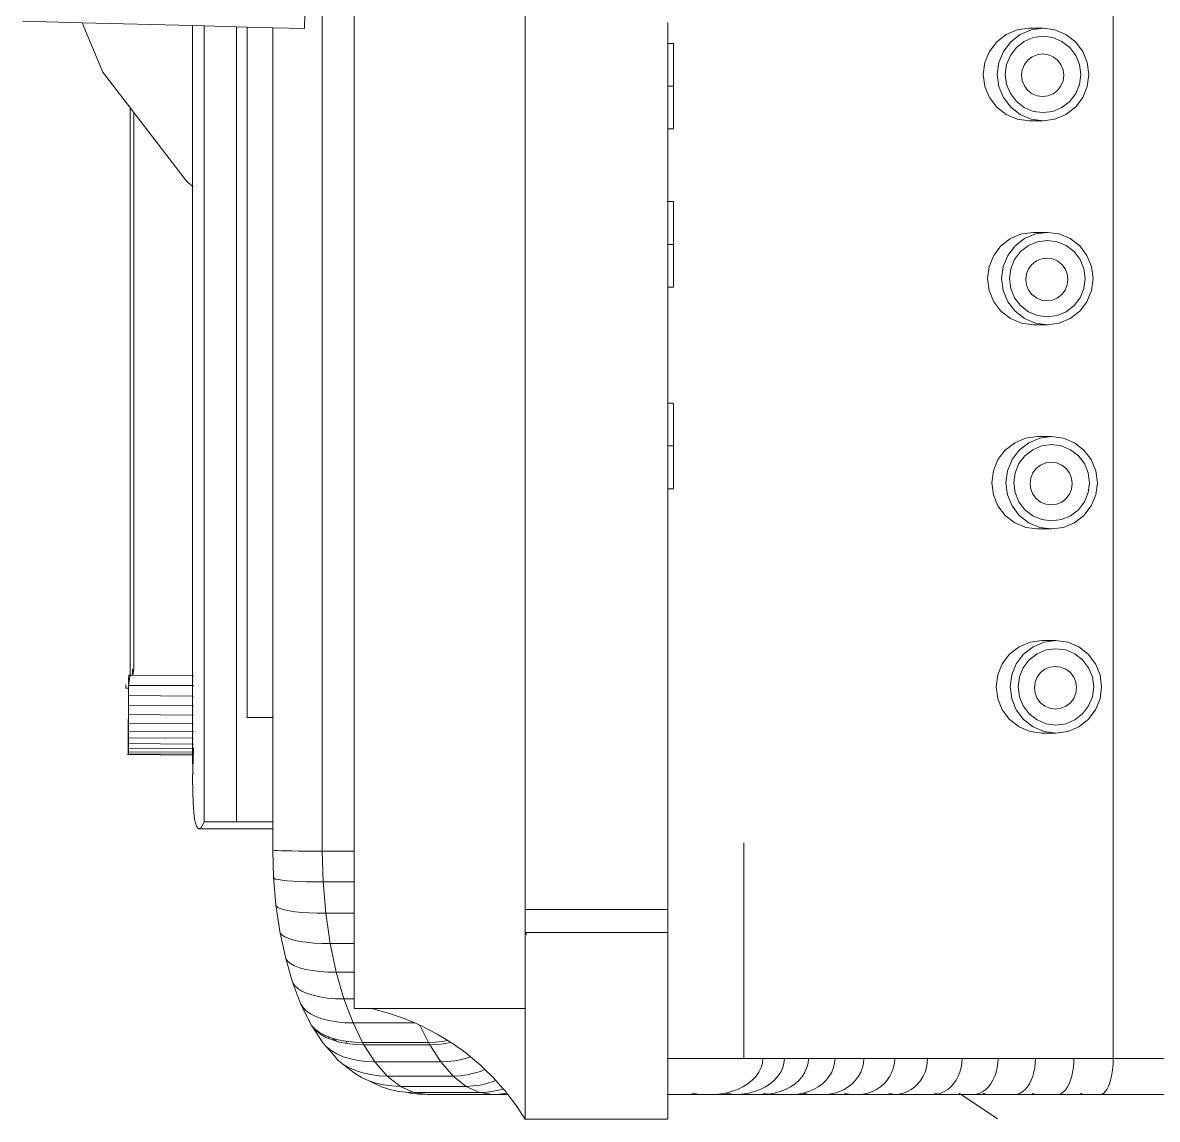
# Model space of a CAD drawing. Header units: millimetres. Extents: x 1448174 to 1599581, y -224422 to -106989.
# Drawn here: x 1481526.4 to 1481735.9, y -125146 to -124943.5 of the extents above; entities that cross this region are included whole.
import ezdxf

# ---------------------------------------------------------------- set-up
doc = ezdxf.new("R2010")
doc.units = ezdxf.units.MM
doc.header["$LTSCALE"] = 600
doc.header["$MEASUREMENT"] = 0
doc.layers.add('furniture', color=30, linetype='Continuous', lineweight=9)

msp = doc.modelspace()

# ---------------------------------------------------------------- linework, layer by layer
at = {"layer": 'furniture'}
for p, q in [((1481727.7464, -125134.7239), (1481727.7464, -124689.6909)), ((1481619.1753, -124703.2312), (1481619.1753, -125107.2237)), ((1481581.6758, -125096.4572), (1481581.6758, -124729.3437)), ((1481587.5679, -124729.3437), (1481587.5679, -125096.4572)), ((1481579.9714, -124884.5097), (1481578.3829, -124944.5397)), ((1481537.3822, -124943.4563), (1481526.3761, -124943.1654)), ((1481541.1567, -124952.5687), (1481537.3822, -124943.4563)), ((1481557.7551, -124943.9946), (1481537.3822, -124943.4563)), ((1481559.911, -124944.0516), (1481557.7551, -124943.9946)), ((1481557.7551, -124973.6218), (1481557.7551, -124943.9946)), ((1481559.911, -125091.0203), (1481559.911, -124944.0516)), ((1481565.8484, -124944.2085), (1481559.911, -124944.0516)), ((1481565.8484, -125091.0203), (1481565.8484, -124944.2085)), ((1481567.8406, -124944.2612), (1481565.8484, -124944.2085)), ((1481567.8406, -124944.2612), (1481567.8406, -125071.749)), ((1481572.5552, -124944.3857), (1481567.8406, -124944.2612)), ((1481572.5552, -125071.749), (1481572.5552, -124944.3857)), ((1481578.3829, -124944.5397), (1481572.5552, -124944.3857)), ((1481645.5149, -124947.2757), (1481645.5149, -124943.4288)), ((1481710.0223, -124944.7663), (1481707.9843, -124945.6196)), ((1481712.2093, -124944.4752), (1481710.0223, -124944.7663)), ((1481712.6109, -124944.7663), (1481710.573, -124945.6196)), ((1481712.2093, -124944.4752), (1481714.7979, -124944.4752)), ((1481714.7979, -124944.4752), (1481712.6109, -124944.7663)), ((1481716.985, -124944.7663), (1481714.7979, -124944.4752)), ((1481719.0229, -124945.6196), (1481716.985, -124944.7663)), ((1481645.5149, -124947.2757), (1481646.5684, -124947.2757)), ((1481645.5149, -124947.2757), (1481645.5149, -124955.1775)), ((1481646.5684, -124947.2757), (1481646.5684, -124955.1775)), ((1481706.2343, -124946.977), (1481704.8914, -124948.746)), ((1481707.9843, -124945.6196), (1481706.2343, -124946.977)), ((1481708.8229, -124946.977), (1481707.48, -124948.746)), ((1481710.573, -124945.6196), (1481708.8229, -124946.977)), ((1481711.3097, -124946.9094), (1481709.8648, -124948.0302)), ((1481712.9923, -124946.2049), (1481711.3097, -124946.9094)), ((1481714.7979, -124945.9646), (1481712.9923, -124946.2049)), ((1481716.6036, -124946.2049), (1481714.7979, -124945.9646)), ((1481718.2862, -124946.9094), (1481716.6036, -124946.2049)), ((1481719.7311, -124948.0302), (1481718.2862, -124946.9094)), ((1481720.773, -124946.977), (1481719.0229, -124945.6196)), ((1481722.1158, -124948.746), (1481720.773, -124946.977)), ((1481704.8914, -124948.746), (1481704.0472, -124950.8061)), ((1481707.48, -124948.746), (1481706.6359, -124950.8061)), ((1481708.7561, -124949.4907), (1481708.0591, -124951.1916)), ((1481709.8648, -124948.0302), (1481708.7561, -124949.4907)), ((1481713.7051, -124949.368), (1481712.7655, -124949.7614)), ((1481714.7133, -124949.2338), (1481713.7051, -124949.368)), ((1481715.7216, -124949.368), (1481714.7133, -124949.2338)), ((1481716.6611, -124949.7614), (1481715.7216, -124949.368)), ((1481720.8398, -124949.4907), (1481719.7311, -124948.0302)), ((1481721.5368, -124951.1916), (1481720.8398, -124949.4907)), ((1481722.96, -124950.8061), (1481722.1158, -124948.746)), ((1481704.0472, -124950.8061), (1481703.7593, -124953.0168)), ((1481706.6359, -124950.8061), (1481706.348, -124953.0168)), ((1481708.0591, -124951.1916), (1481707.8214, -124953.0168)), ((1481711.3396, -124951.2027), (1481710.9505, -124952.1525)), ((1481711.9587, -124950.3872), (1481711.3396, -124951.2027)), ((1481712.7655, -124949.7614), (1481711.9587, -124950.3872)), ((1481717.468, -124950.3872), (1481716.6611, -124949.7614)), ((1481718.087, -124951.2027), (1481717.468, -124950.3872)), ((1481718.4762, -124952.1525), (1481718.087, -124951.2027)), ((1481721.7745, -124953.0168), (1481721.5368, -124951.1916)), ((1481723.2479, -124953.0168), (1481722.96, -124950.8061)), ((1481546.89, -124960.0404), (1481541.1567, -124952.5687)), ((1481703.7593, -124953.0168), (1481704.0472, -124955.2276)), ((1481706.348, -124953.0168), (1481706.6359, -124955.2276)), ((1481707.8214, -124953.0168), (1481708.0591, -124954.8421)), ((1481710.9505, -124952.1525), (1481710.8177, -124953.1717)), ((1481710.8177, -124953.1717), (1481710.9505, -124954.1909)), ((1481718.609, -124953.1717), (1481718.4762, -124952.1525)), ((1481718.4762, -124954.1909), (1481718.609, -124953.1717)), ((1481721.5368, -124954.8421), (1481721.7745, -124953.0168)), ((1481722.96, -124955.2276), (1481723.2479, -124953.0168)), ((1481645.5149, -124955.1775), (1481646.5684, -124955.1775)), ((1481645.5149, -124955.1775), (1481645.5149, -124963.0794)), ((1481646.5684, -124955.1775), (1481646.5684, -124963.0794)), ((1481704.0472, -124955.2276), (1481704.8914, -124957.2877)), ((1481706.6359, -124955.2276), (1481707.48, -124957.2877)), ((1481708.0591, -124954.8421), (1481708.7561, -124956.543)), ((1481710.9505, -124954.1909), (1481711.3396, -124955.1406)), ((1481711.3396, -124955.1406), (1481711.9587, -124955.9562)), ((1481717.468, -124955.9562), (1481718.087, -124955.1406)), ((1481718.087, -124955.1406), (1481718.4762, -124954.1909)), ((1481720.8398, -124956.543), (1481721.5368, -124954.8421)), ((1481722.1158, -124957.2877), (1481722.96, -124955.2276)), ((1481704.8914, -124957.2877), (1481706.2343, -124959.0567)), ((1481707.48, -124957.2877), (1481708.8229, -124959.0567)), ((1481708.7561, -124956.543), (1481709.8648, -124958.0035)), ((1481711.9587, -124955.9562), (1481712.7655, -124956.582)), ((1481712.7655, -124956.582), (1481713.7051, -124956.9754)), ((1481713.7051, -124956.9754), (1481714.7133, -124957.1096)), ((1481714.7133, -124957.1096), (1481715.7216, -124956.9754)), ((1481715.7216, -124956.9754), (1481716.6611, -124956.582)), ((1481716.6611, -124956.582), (1481717.468, -124955.9562)), ((1481719.7311, -124958.0035), (1481720.8398, -124956.543)), ((1481720.773, -124959.0567), (1481722.1158, -124957.2877)), ((1481546.1945, -125063.9776), (1481546.1945, -124959.1341)), ((1481706.2343, -124959.0567), (1481707.9843, -124960.4141)), ((1481708.8229, -124959.0567), (1481710.573, -124960.4141)), ((1481709.8648, -124958.0035), (1481711.3097, -124959.1243)), ((1481711.3097, -124959.1243), (1481712.9923, -124959.8288)), ((1481712.9923, -124959.8288), (1481714.7979, -124960.0691)), ((1481714.7979, -124960.0691), (1481716.6036, -124959.8288)), ((1481716.6036, -124959.8288), (1481718.2862, -124959.1243)), ((1481718.2862, -124959.1243), (1481719.7311, -124958.0035)), ((1481719.0229, -124960.4141), (1481720.773, -124959.0567)), ((1481546.89, -125062.7729), (1481546.89, -124960.0404)), ((1481556.676, -124972.7938), (1481546.89, -124960.0404)), ((1481707.9843, -124960.4141), (1481710.0223, -124961.2674)), ((1481710.0223, -124961.2674), (1481712.2093, -124961.5585)), ((1481710.573, -124960.4141), (1481712.6109, -124961.2674)), ((1481712.2093, -124961.5585), (1481714.7979, -124961.5585)), ((1481712.6109, -124961.2674), (1481714.7979, -124961.5585)), ((1481714.7979, -124961.5585), (1481716.985, -124961.2674)), ((1481716.985, -124961.2674), (1481719.0229, -124960.4141)), ((1481645.5149, -124963.0794), (1481646.5684, -124963.0794)), ((1481645.5149, -124976.4967), (1481645.5149, -124963.0794)), ((1481557.7551, -124973.6218), (1481556.676, -124972.7938)), ((1481557.8972, -124973.7309), (1481557.7551, -124973.6218)), ((1481557.7551, -125064.0525), (1481557.7551, -124973.6218)), ((1481645.5149, -124976.4967), (1481646.5684, -124976.4967)), ((1481645.5149, -124976.4967), (1481645.5149, -124984.3986)), ((1481646.5684, -124984.3986), (1481646.5684, -124976.4967)), ((1481710.8112, -124982.4663), (1481708.7732, -124983.3196)), ((1481712.9982, -124982.1752), (1481710.8112, -124982.4663)), ((1481713.3998, -124982.4663), (1481711.3619, -124983.3196)), ((1481712.9982, -124982.1752), (1481715.5869, -124982.1752)), ((1481715.5869, -124982.1752), (1481713.3998, -124982.4663)), ((1481717.7739, -124982.4663), (1481715.5869, -124982.1752)), ((1481719.8118, -124983.3196), (1481717.7739, -124982.4663)), ((1481645.5149, -124984.3986), (1481646.5684, -124984.3986)), ((1481645.5149, -124992.3005), (1481645.5149, -124984.3986)), ((1481646.5684, -124992.3005), (1481646.5684, -124984.3986)), ((1481707.0232, -124984.677), (1481705.6803, -124986.446)), ((1481708.7732, -124983.3196), (1481707.0232, -124984.677)), ((1481709.6118, -124984.677), (1481708.269, -124986.446)), ((1481711.3619, -124983.3196), (1481709.6118, -124984.677)), ((1481712.0986, -124984.6094), (1481710.6537, -124985.7302)), ((1481713.7812, -124983.9049), (1481712.0986, -124984.6094)), ((1481715.5869, -124983.6646), (1481713.7812, -124983.9049)), ((1481717.3925, -124983.9049), (1481715.5869, -124983.6646)), ((1481719.0751, -124984.6094), (1481717.3925, -124983.9049)), ((1481720.52, -124985.7302), (1481719.0751, -124984.6094)), ((1481721.5619, -124984.677), (1481719.8118, -124983.3196)), ((1481722.9048, -124986.446), (1481721.5619, -124984.677)), ((1481705.6803, -124986.446), (1481704.8362, -124988.5061)), ((1481708.269, -124986.446), (1481707.4248, -124988.5061)), ((1481709.545, -124987.1907), (1481708.848, -124988.8916)), ((1481710.6537, -124985.7302), (1481709.545, -124987.1907)), ((1481714.494, -124987.068), (1481713.5544, -124987.4614)), ((1481715.5022, -124986.9338), (1481714.494, -124987.068)), ((1481716.5105, -124987.068), (1481715.5022, -124986.9338)), ((1481717.4501, -124987.4614), (1481716.5105, -124987.068)), ((1481721.6287, -124987.1907), (1481720.52, -124985.7302)), ((1481722.3257, -124988.8916), (1481721.6287, -124987.1907)), ((1481723.7489, -124988.5061), (1481722.9048, -124986.446)), ((1481704.8362, -124988.5061), (1481704.5482, -124990.7168)), ((1481707.4248, -124988.5061), (1481707.1369, -124990.7168)), ((1481708.848, -124988.8916), (1481708.6103, -124990.7168)), ((1481712.1285, -124988.9027), (1481711.7394, -124989.8525)), ((1481712.7476, -124988.0872), (1481712.1285, -124988.9027)), ((1481713.5544, -124987.4614), (1481712.7476, -124988.0872)), ((1481718.2569, -124988.0872), (1481717.4501, -124987.4614)), ((1481718.876, -124988.9027), (1481718.2569, -124988.0872)), ((1481719.2651, -124989.8525), (1481718.876, -124988.9027)), ((1481722.5634, -124990.7168), (1481722.3257, -124988.8916)), ((1481724.0368, -124990.7168), (1481723.7489, -124988.5061)), ((1481704.5482, -124990.7168), (1481704.8362, -124992.9276)), ((1481707.1369, -124990.7168), (1481707.4248, -124992.9276)), ((1481708.6103, -124990.7168), (1481708.848, -124992.5421)), ((1481711.7394, -124989.8525), (1481711.6066, -124990.8717)), ((1481711.6066, -124990.8717), (1481711.7394, -124991.8909)), ((1481719.3979, -124990.8717), (1481719.2651, -124989.8525)), ((1481719.2651, -124991.8909), (1481719.3979, -124990.8717)), ((1481722.3257, -124992.5421), (1481722.5634, -124990.7168)), ((1481723.7489, -124992.9276), (1481724.0368, -124990.7168)), ((1481645.5149, -124992.3005), (1481646.5684, -124992.3005)), ((1481645.5149, -125013.7138), (1481645.5149, -124992.3005)), ((1481704.8362, -124992.9276), (1481705.6803, -124994.9877)), ((1481707.4248, -124992.9276), (1481708.269, -124994.9877)), ((1481708.848, -124992.5421), (1481709.545, -124994.243)), ((1481711.7394, -124991.8909), (1481712.1285, -124992.8406)), ((1481712.1285, -124992.8406), (1481712.7476, -124993.6562)), ((1481718.2569, -124993.6562), (1481718.876, -124992.8406)), ((1481718.876, -124992.8406), (1481719.2651, -124991.8909)), ((1481721.6287, -124994.243), (1481722.3257, -124992.5421)), ((1481722.9048, -124994.9877), (1481723.7489, -124992.9276)), ((1481705.6803, -124994.9877), (1481707.0232, -124996.7567)), ((1481708.269, -124994.9877), (1481709.6118, -124996.7567)), ((1481709.545, -124994.243), (1481710.6537, -124995.7035)), ((1481712.7476, -124993.6562), (1481713.5544, -124994.282)), ((1481713.5544, -124994.282), (1481714.494, -124994.6754)), ((1481714.494, -124994.6754), (1481715.5022, -124994.8095)), ((1481715.5022, -124994.8095), (1481716.5105, -124994.6754)), ((1481716.5105, -124994.6754), (1481717.4501, -124994.282)), ((1481717.4501, -124994.282), (1481718.2569, -124993.6562)), ((1481720.52, -124995.7035), (1481721.6287, -124994.243)), ((1481721.5619, -124996.7567), (1481722.9048, -124994.9877)), ((1481707.0232, -124996.7567), (1481708.7732, -124998.1141)), ((1481709.6118, -124996.7567), (1481711.3619, -124998.1141)), ((1481710.6537, -124995.7035), (1481712.0986, -124996.8243)), ((1481712.0986, -124996.8243), (1481713.7812, -124997.5288)), ((1481713.7812, -124997.5288), (1481715.5869, -124997.7691)), ((1481715.5869, -124997.7691), (1481717.3925, -124997.5288)), ((1481717.3925, -124997.5288), (1481719.0751, -124996.8243)), ((1481719.0751, -124996.8243), (1481720.52, -124995.7035)), ((1481719.8118, -124998.1141), (1481721.5619, -124996.7567)), ((1481708.7732, -124998.1141), (1481710.8112, -124998.9674)), ((1481710.8112, -124998.9674), (1481712.9982, -124999.2585)), ((1481711.3619, -124998.1141), (1481713.3998, -124998.9674)), ((1481712.9982, -124999.2585), (1481715.5869, -124999.2585)), ((1481713.3998, -124998.9674), (1481715.5869, -124999.2585)), ((1481715.5869, -124999.2585), (1481717.7739, -124998.9674)), ((1481717.7739, -124998.9674), (1481719.8118, -124998.1141)), ((1481645.5149, -125013.7138), (1481646.5684, -125013.7138)), ((1481645.5149, -125013.7138), (1481645.5149, -125021.6157)), ((1481646.5684, -125021.6157), (1481646.5684, -125013.7138)), ((1481711.6001, -125020.1663), (1481709.5621, -125021.0196)), ((1481713.7871, -125019.8752), (1481711.6001, -125020.1663)), ((1481714.1887, -125020.1663), (1481712.1508, -125021.0196)), ((1481713.7871, -125019.8752), (1481716.3758, -125019.8752)), ((1481716.3758, -125019.8752), (1481714.1887, -125020.1663)), ((1481718.5628, -125020.1663), (1481716.3758, -125019.8752)), ((1481720.6008, -125021.0196), (1481718.5628, -125020.1663)), ((1481645.5149, -125021.6157), (1481646.5684, -125021.6157)), ((1481645.5149, -125029.5176), (1481645.5149, -125021.6157)), ((1481646.5684, -125029.5176), (1481646.5684, -125021.6157)), ((1481707.8121, -125022.377), (1481706.4692, -125024.146)), ((1481709.5621, -125021.0196), (1481707.8121, -125022.377)), ((1481710.4007, -125022.377), (1481709.0579, -125024.146)), ((1481712.1508, -125021.0196), (1481710.4007, -125022.377)), ((1481712.8875, -125022.3094), (1481711.4426, -125023.4302)), ((1481714.5701, -125021.6049), (1481712.8875, -125022.3094)), ((1481716.3758, -125021.3646), (1481714.5701, -125021.6049)), ((1481718.1814, -125021.6049), (1481716.3758, -125021.3646)), ((1481719.8641, -125022.3094), (1481718.1814, -125021.6049)), ((1481721.3089, -125023.4302), (1481719.8641, -125022.3094)), ((1481722.3508, -125022.377), (1481720.6008, -125021.0196)), ((1481723.6937, -125024.146), (1481722.3508, -125022.377)), ((1481706.4692, -125024.146), (1481705.6251, -125026.2061)), ((1481709.0579, -125024.146), (1481708.2137, -125026.2061)), ((1481710.3339, -125024.8907), (1481709.6369, -125026.5916)), ((1481711.4426, -125023.4302), (1481710.3339, -125024.8907)), ((1481715.2829, -125024.768), (1481714.3433, -125025.1614)), ((1481716.2912, -125024.6338), (1481715.2829, -125024.768)), ((1481717.2994, -125024.768), (1481716.2912, -125024.6338)), ((1481718.239, -125025.1614), (1481717.2994, -125024.768)), ((1481722.4177, -125024.8907), (1481721.3089, -125023.4302)), ((1481723.1146, -125026.5916), (1481722.4177, -125024.8907)), ((1481724.5378, -125026.2061), (1481723.6937, -125024.146)), ((1481705.6251, -125026.2061), (1481705.3371, -125028.4168)), ((1481708.2137, -125026.2061), (1481707.9258, -125028.4168)), ((1481709.6369, -125026.5916), (1481709.3992, -125028.4168)), ((1481712.9174, -125026.6027), (1481712.5283, -125027.5525)), ((1481713.5365, -125025.7872), (1481712.9174, -125026.6027)), ((1481714.3433, -125025.1614), (1481713.5365, -125025.7872)), ((1481719.0458, -125025.7872), (1481718.239, -125025.1614)), ((1481719.6649, -125026.6027), (1481719.0458, -125025.7872)), ((1481720.054, -125027.5525), (1481719.6649, -125026.6027)), ((1481723.3523, -125028.4168), (1481723.1146, -125026.5916)), ((1481724.8257, -125028.4168), (1481724.5378, -125026.2061)), ((1481705.3371, -125028.4168), (1481705.6251, -125030.6276)), ((1481707.9258, -125028.4168), (1481708.2137, -125030.6276)), ((1481709.3992, -125028.4168), (1481709.6369, -125030.2421)), ((1481712.5283, -125027.5525), (1481712.3955, -125028.5717)), ((1481712.3955, -125028.5717), (1481712.5283, -125029.5909)), ((1481720.1868, -125028.5717), (1481720.054, -125027.5525)), ((1481720.054, -125029.5909), (1481720.1868, -125028.5717)), ((1481723.1146, -125030.2421), (1481723.3523, -125028.4168)), ((1481724.5378, -125030.6276), (1481724.8257, -125028.4168)), ((1481645.5149, -125029.5176), (1481646.5684, -125029.5176)), ((1481645.5149, -125094.9306), (1481645.5149, -125029.5176)), ((1481705.6251, -125030.6276), (1481706.4692, -125032.6877)), ((1481708.2137, -125030.6276), (1481709.0579, -125032.6877)), ((1481709.6369, -125030.2421), (1481710.3339, -125031.943)), ((1481712.5283, -125029.5909), (1481712.9174, -125030.5406)), ((1481712.9174, -125030.5406), (1481713.5365, -125031.3562)), ((1481719.0458, -125031.3562), (1481719.6649, -125030.5406)), ((1481719.6649, -125030.5406), (1481720.054, -125029.5909)), ((1481722.4177, -125031.943), (1481723.1146, -125030.2421)), ((1481723.6937, -125032.6877), (1481724.5378, -125030.6276)), ((1481706.4692, -125032.6877), (1481707.8121, -125034.4567)), ((1481709.0579, -125032.6877), (1481710.4007, -125034.4567)), ((1481710.3339, -125031.943), (1481711.4426, -125033.4035)), ((1481713.5365, -125031.3562), (1481714.3433, -125031.982)), ((1481714.3433, -125031.982), (1481715.2829, -125032.3754)), ((1481715.2829, -125032.3754), (1481716.2912, -125032.5095)), ((1481716.2912, -125032.5095), (1481717.2994, -125032.3754)), ((1481717.2994, -125032.3754), (1481718.239, -125031.982)), ((1481718.239, -125031.982), (1481719.0458, -125031.3562)), ((1481721.3089, -125033.4035), (1481722.4177, -125031.943)), ((1481722.3508, -125034.4567), (1481723.6937, -125032.6877)), ((1481707.8121, -125034.4567), (1481709.5621, -125035.8141)), ((1481710.4007, -125034.4567), (1481712.1508, -125035.8141)), ((1481711.4426, -125033.4035), (1481712.8875, -125034.5243)), ((1481712.8875, -125034.5243), (1481714.5701, -125035.2288)), ((1481714.5701, -125035.2288), (1481716.3758, -125035.4691)), ((1481716.3758, -125035.4691), (1481718.1814, -125035.2288)), ((1481718.1814, -125035.2288), (1481719.8641, -125034.5243)), ((1481719.8641, -125034.5243), (1481721.3089, -125033.4035)), ((1481720.6008, -125035.8141), (1481722.3508, -125034.4567)), ((1481709.5621, -125035.8141), (1481711.6001, -125036.6674)), ((1481711.6001, -125036.6674), (1481713.7871, -125036.9585)), ((1481712.1508, -125035.8141), (1481714.1887, -125036.6674)), ((1481713.7871, -125036.9585), (1481716.3758, -125036.9585)), ((1481714.1887, -125036.6674), (1481716.3758, -125036.9585)), ((1481716.3758, -125036.9585), (1481718.5628, -125036.6674)), ((1481718.5628, -125036.6674), (1481720.6008, -125035.8141)), ((1481712.389, -125057.8663), (1481710.351, -125058.7196)), ((1481714.576, -125057.5752), (1481712.389, -125057.8663)), ((1481714.9777, -125057.8663), (1481712.9397, -125058.7196)), ((1481714.576, -125057.5752), (1481717.1647, -125057.5752)), ((1481717.1647, -125057.5752), (1481714.9777, -125057.8663)), ((1481719.3517, -125057.8663), (1481717.1647, -125057.5752)), ((1481721.3897, -125058.7196), (1481719.3517, -125057.8663)), ((1481708.601, -125060.077), (1481707.2581, -125061.846)), ((1481710.351, -125058.7196), (1481708.601, -125060.077)), ((1481711.1896, -125060.077), (1481709.8468, -125061.846)), ((1481712.9397, -125058.7196), (1481711.1896, -125060.077)), ((1481713.6764, -125060.0094), (1481712.2315, -125061.1302)), ((1481715.359, -125059.3049), (1481713.6764, -125060.0094)), ((1481717.1647, -125059.0646), (1481715.359, -125059.3049)), ((1481718.9703, -125059.3049), (1481717.1647, -125059.0646)), ((1481720.653, -125060.0094), (1481718.9703, -125059.3049)), ((1481722.0979, -125061.1302), (1481720.653, -125060.0094)), ((1481723.1397, -125060.077), (1481721.3897, -125058.7196)), ((1481724.4826, -125061.846), (1481723.1397, -125060.077)), ((1481707.2581, -125061.846), (1481706.414, -125063.9061)), ((1481709.8468, -125061.846), (1481709.0026, -125063.9061)), ((1481711.1228, -125062.5907), (1481710.4258, -125064.2916)), ((1481712.2315, -125061.1302), (1481711.1228, -125062.5907)), ((1481716.0718, -125062.468), (1481715.1323, -125062.8614)), ((1481717.0801, -125062.3338), (1481716.0718, -125062.468)), ((1481718.0883, -125062.468), (1481717.0801, -125062.3338)), ((1481719.0279, -125062.8614), (1481718.0883, -125062.468)), ((1481723.2066, -125062.5907), (1481722.0979, -125061.1302)), ((1481723.9035, -125064.2916), (1481723.2066, -125062.5907)), ((1481725.3267, -125063.9061), (1481724.4826, -125061.846)), ((1481545.9268, -125065.875), (1481546.1945, -125063.9776)), ((1481545.9268, -125064.6703), (1481545.9645, -125063.9779)), ((1481545.9268, -125065.875), (1481545.9268, -125064.6703)), ((1481546.1945, -125063.9776), (1481545.9645, -125063.9779)), ((1481546.7195, -125063.981), (1481546.1945, -125063.9776)), ((1481546.6359, -125063.9805), (1481546.66, -125062.7732)), ((1481546.7195, -125063.981), (1481546.89, -125062.7729)), ((1481557.7551, -125064.0525), (1481546.7195, -125063.981)), ((1481557.8972, -125064.0534), (1481557.7551, -125064.0525)), ((1481557.7551, -125065.8024), (1481557.7551, -125064.0525)), ((1481706.414, -125063.9061), (1481706.126, -125066.1168)), ((1481709.0026, -125063.9061), (1481708.7147, -125066.1168)), ((1481710.4258, -125064.2916), (1481710.1881, -125066.1168)), ((1481713.7064, -125064.3027), (1481713.3172, -125065.2525)), ((1481714.3254, -125063.4872), (1481713.7064, -125064.3027)), ((1481715.1323, -125062.8614), (1481714.3254, -125063.4872)), ((1481719.8347, -125063.4872), (1481719.0279, -125062.8614)), ((1481720.4538, -125064.3027), (1481719.8347, -125063.4872)), ((1481720.8429, -125065.2525), (1481720.4538, -125064.3027)), ((1481724.1412, -125066.1168), (1481723.9035, -125064.2916)), ((1481725.6147, -125066.1168), (1481725.3267, -125063.9061)), ((1481545.4473, -125065.771), (1481545.4473, -125066.3586)), ((1481545.4473, -125066.3586), (1481545.9268, -125066.3586)), ((1481545.9268, -125066.3586), (1481545.9268, -125065.875)), ((1481546.1787, -125065.875), (1481545.9268, -125065.875)), ((1481545.9268, -125067.7404), (1481545.9268, -125066.3586)), ((1481546.1787, -125065.875), (1481557.7551, -125065.9515)), ((1481557.7551, -125065.875), (1481546.1787, -125065.875)), ((1481557.7551, -125065.875), (1481557.7551, -125065.8024)), ((1481557.8972, -125065.875), (1481557.7551, -125065.875)), ((1481557.7551, -125065.9515), (1481557.7551, -125065.875)), ((1481557.7551, -125065.9515), (1481557.8972, -125065.9524)), ((1481557.7551, -125067.8186), (1481557.7551, -125065.9515)), ((1481706.126, -125066.1168), (1481706.414, -125068.3276)), ((1481708.7147, -125066.1168), (1481709.0026, -125068.3276)), ((1481710.1881, -125066.1168), (1481710.4258, -125067.9421)), ((1481713.3172, -125065.2525), (1481713.1844, -125066.2717)), ((1481713.1844, -125066.2717), (1481713.3172, -125067.2909)), ((1481720.9757, -125066.2717), (1481720.8429, -125065.2525)), ((1481720.8429, -125067.2909), (1481720.9757, -125066.2717)), ((1481723.9035, -125067.9421), (1481724.1412, -125066.1168)), ((1481725.3267, -125068.3276), (1481725.6147, -125066.1168)), ((1481545.9268, -125069.5425), (1481545.9268, -125067.7404)), ((1481545.9268, -125067.7404), (1481557.7551, -125067.8186)), ((1481557.7551, -125067.8186), (1481557.8972, -125067.8196)), ((1481557.7551, -125069.6189), (1481557.7551, -125067.8186)), ((1481706.414, -125068.3276), (1481707.2581, -125070.3876)), ((1481709.0026, -125068.3276), (1481709.8468, -125070.3876)), ((1481710.4258, -125067.9421), (1481711.1228, -125069.643)), ((1481713.3172, -125067.2909), (1481713.7064, -125068.2406)), ((1481713.7064, -125068.2406), (1481714.3254, -125069.0562)), ((1481719.8347, -125069.0562), (1481720.4538, -125068.2406)), ((1481720.4538, -125068.2406), (1481720.8429, -125067.2909)), ((1481723.2066, -125069.643), (1481723.9035, -125067.9421)), ((1481724.4826, -125070.3876), (1481725.3267, -125068.3276)), ((1481545.8972, -125071.2506), (1481545.9268, -125069.5425)), ((1481545.9268, -125071.2508), (1481545.9268, -125069.5425)), ((1481545.9268, -125069.5425), (1481557.7551, -125069.6189)), ((1481557.7551, -125069.6189), (1481557.8972, -125069.6199)), ((1481557.7551, -125071.3272), (1481557.7551, -125069.6189)), ((1481707.2581, -125070.3876), (1481708.601, -125072.1567)), ((1481709.8468, -125070.3876), (1481711.1896, -125072.1567)), ((1481711.1228, -125069.643), (1481712.2315, -125071.1035)), ((1481714.3254, -125069.0562), (1481715.1323, -125069.682)), ((1481715.1323, -125069.682), (1481716.0718, -125070.0754)), ((1481716.0718, -125070.0754), (1481717.0801, -125070.2095)), ((1481717.0801, -125070.2095), (1481718.0883, -125070.0754)), ((1481718.0883, -125070.0754), (1481719.0279, -125069.682)), ((1481719.0279, -125069.682), (1481719.8347, -125069.0562)), ((1481722.0979, -125071.1035), (1481723.2066, -125069.643)), ((1481723.1397, -125072.1567), (1481724.4826, -125070.3876)), ((1481545.8693, -125074.2727), (1481545.8825, -125072.8363)), ((1481545.8825, -125072.8363), (1481545.8972, -125071.2506)), ((1481545.8825, -125072.8363), (1481545.9268, -125072.8366)), ((1481545.8972, -125071.2506), (1481545.9268, -125071.2508)), ((1481545.9268, -125072.8366), (1481545.9268, -125071.2508)), ((1481545.9268, -125071.2508), (1481557.7551, -125071.3272)), ((1481545.9268, -125074.2731), (1481545.9268, -125072.8366)), ((1481545.9268, -125072.8366), (1481557.7551, -125072.913)), ((1481557.7551, -125071.3272), (1481557.8972, -125071.3282)), ((1481557.7551, -125072.913), (1481557.7551, -125071.3272)), ((1481557.7551, -125072.913), (1481557.8972, -125072.914)), ((1481557.7551, -125074.3496), (1481557.7551, -125072.913)), ((1481567.8406, -125071.749), (1481572.5552, -125071.749)), ((1481572.5552, -125071.749), (1481572.6292, -125071.749)), ((1481572.5552, -125091.0203), (1481572.5552, -125071.749)), ((1481708.601, -125072.1567), (1481710.351, -125073.5141)), ((1481711.1896, -125072.1567), (1481712.9397, -125073.5141)), ((1481712.2315, -125071.1035), (1481713.6764, -125072.2243)), ((1481713.6764, -125072.2243), (1481715.359, -125072.9288)), ((1481715.359, -125072.9288), (1481717.1647, -125073.1691)), ((1481717.1647, -125073.1691), (1481718.9703, -125072.9288)), ((1481718.9703, -125072.9288), (1481720.653, -125072.2243)), ((1481720.653, -125072.2243), (1481722.0979, -125071.1035)), ((1481721.3897, -125073.5141), (1481723.1397, -125072.1567)), ((1481545.8576, -125075.5358), (1481545.8693, -125074.2727)), ((1481545.8693, -125074.2727), (1481545.9268, -125074.2731)), ((1481545.9268, -125075.5363), (1481545.9268, -125074.2731)), ((1481545.9268, -125074.2731), (1481557.7551, -125074.3496)), ((1481557.7551, -125074.3496), (1481557.8972, -125074.3505)), ((1481557.7551, -125075.6127), (1481557.7551, -125074.3496)), ((1481710.351, -125073.5141), (1481712.389, -125074.3674)), ((1481712.389, -125074.3674), (1481714.576, -125074.6585)), ((1481712.9397, -125073.5141), (1481714.9777, -125074.3674)), ((1481714.576, -125074.6585), (1481717.1647, -125074.6585)), ((1481714.9777, -125074.3674), (1481717.1647, -125074.6585)), ((1481717.1647, -125074.6585), (1481719.3517, -125074.3674)), ((1481719.3517, -125074.3674), (1481721.3897, -125073.5141)), ((1481545.829, -125077.4219), (1481545.829, -125077.2747)), ((1481545.8398, -125077.4599), (1481545.8477, -125076.6042)), ((1481545.8477, -125076.6042), (1481545.8576, -125075.5358)), ((1481545.8477, -125076.6042), (1481545.9268, -125076.6047)), ((1481545.8576, -125075.5358), (1481545.9268, -125075.5363)), ((1481545.9268, -125076.6047), (1481545.9268, -125075.5363)), ((1481545.9268, -125075.5363), (1481557.7551, -125075.6127)), ((1481545.9268, -125076.6047), (1481557.7551, -125076.6812)), ((1481545.9268, -125077.4219), (1481545.9268, -125076.6047)), ((1481557.7551, -125075.6127), (1481557.8972, -125075.6137)), ((1481557.7551, -125076.6812), (1481557.7551, -125075.6127)), ((1481557.7551, -125076.6812), (1481557.8972, -125076.6821)), ((1481557.7551, -125077.5369), (1481557.7551, -125076.6812)), ((1481545.7312, -125078.6266), (1481545.829, -125078.6266)), ((1481545.829, -125078.6266), (1481545.829, -125077.4219)), ((1481545.9268, -125077.4219), (1481545.829, -125077.4219)), ((1481545.829, -125078.6266), (1481545.8303, -125078.4794)), ((1481545.829, -125078.6266), (1481545.9268, -125078.6266)), ((1481545.8303, -125078.4794), (1481545.834, -125078.0885)), ((1481545.8303, -125078.4794), (1481545.9268, -125078.48)), ((1481545.834, -125078.0885), (1481545.8398, -125077.4599)), ((1481545.834, -125078.0885), (1481545.9268, -125078.0891)), ((1481545.8398, -125077.4599), (1481545.9268, -125077.4604)), ((1481545.9268, -125077.4604), (1481545.9268, -125077.4219)), ((1481545.9268, -125078.0891), (1481545.9268, -125077.4604)), ((1481545.9268, -125077.4604), (1481557.7551, -125077.5369)), ((1481545.9268, -125078.48), (1481545.9268, -125078.0891)), ((1481545.9268, -125078.0891), (1481557.7551, -125078.1655)), ((1481545.9268, -125078.6266), (1481545.9268, -125078.48)), ((1481545.9268, -125078.48), (1481557.7551, -125078.5565)), ((1481545.9268, -125078.6266), (1481557.7551, -125078.7031)), ((1481557.7551, -125077.5369), (1481557.8972, -125077.5378)), ((1481557.7551, -125078.1655), (1481557.7551, -125077.5369)), ((1481557.7551, -125078.5565), (1481557.7551, -125078.1655)), ((1481557.8972, -125078.1665), (1481557.7551, -125078.1655)), ((1481557.7551, -125078.7031), (1481557.7551, -125078.5565)), ((1481557.8972, -125078.5574), (1481557.7551, -125078.5565)), ((1481557.7551, -125078.7031), (1481557.8406, -125078.7144)), ((1481557.7673, -125082.0469), (1481557.7551, -125078.7031)), ((1481557.8406, -125078.7144), (1481557.7673, -125082.0469)), ((1481557.8972, -125078.5574), (1481557.8406, -125078.7144)), ((1481557.8406, -125078.7144), (1481557.8972, -125078.7041)), ((1481557.8972, -125077.3991), (1481557.8972, -125077.5378)), ((1481557.8972, -125077.5378), (1481557.8972, -125078.1665)), ((1481557.8972, -125078.1665), (1481557.8972, -125078.5574)), ((1481557.7666, -125082.0779), (1481557.7551, -125082.6037)), ((1481557.7551, -125082.6037), (1481557.7741, -125085.9261)), ((1481557.8972, -125082.0469), (1481557.7666, -125082.0779)), ((1481557.7673, -125082.0469), (1481557.7666, -125082.0779)), ((1481557.7666, -125082.0779), (1481557.8972, -125082.12)), ((1481557.8972, -125082.0779), (1481557.7666, -125082.0779)), ((1481557.7741, -125085.9261), (1481557.8972, -125088.6112)), ((1481557.8972, -125088.6112), (1481558.1219, -125090.6023)), ((1481558.1219, -125090.6023), (1481558.4433, -125091.8572)), ((1481558.4433, -125091.8572), (1481558.8547, -125092.3494)), ((1481559.3474, -125092.0685), (1481559.911, -125091.0203)), ((1481559.911, -125091.0203), (1481565.8484, -125091.0203)), ((1481572.5552, -125091.0203), (1481565.8484, -125091.0203)), ((1481572.6292, -125091.0203), (1481572.5552, -125091.0203)), ((1481572.5552, -125092.3494), (1481572.5552, -125091.0203)), ((1481558.8547, -125092.3494), (1481559.3474, -125092.0685)), ((1481572.5552, -125092.3494), (1481558.8547, -125092.3494)), ((1481572.6292, -125092.3494), (1481572.5552, -125092.3494)), ((1481572.5552, -125096.2588), (1481572.5552, -125092.3494)), ((1481645.5149, -125094.9306), (1481645.5149, -125107.2237)), ((1481659.5555, -125134.7239), (1481659.5555, -125094.9409)), ((1481572.6292, -125096.241), (1481572.5552, -125096.2588)), ((1481572.6991, -125101.3449), (1481572.5552, -125096.2588)), ((1481572.5552, -125096.2588), (1481572.6292, -125096.292)), ((1481572.6292, -125096.292), (1481572.9182, -125096.3234)), ((1481572.9182, -125096.3234), (1481573.4175, -125096.3525)), ((1481573.4175, -125096.3525), (1481574.1184, -125096.3788)), ((1481574.1184, -125096.3788), (1481575.009, -125096.4019)), ((1481575.009, -125096.4019), (1481576.074, -125096.4213)), ((1481576.074, -125096.4213), (1481577.2952, -125096.4368)), ((1481577.2952, -125096.4368), (1481578.6517, -125096.4481)), ((1481578.6517, -125096.4481), (1481580.1203, -125096.4549)), ((1481580.1203, -125096.4549), (1481581.6758, -125096.4572)), ((1481581.8365, -125102.1375), (1481581.6758, -125096.4572)), ((1481581.6758, -125096.4572), (1481587.5679, -125096.4572)), ((1481587.5679, -125096.4572), (1481587.5679, -125102.1375)), ((1481572.7701, -125101.2751), (1481572.6991, -125101.3449)), ((1481573.1299, -125106.3645), (1481572.6991, -125101.3449)), ((1481572.6991, -125101.3449), (1481572.7758, -125101.4774)), ((1481572.7758, -125101.4774), (1481573.0675, -125101.6028)), ((1481573.0675, -125101.6028), (1481573.5692, -125101.7191)), ((1481573.5692, -125101.7191), (1481574.2724, -125101.8243)), ((1481574.2724, -125101.8243), (1481575.1649, -125101.9165)), ((1481575.1649, -125101.9165), (1481576.2316, -125101.9942)), ((1481576.2316, -125101.9942), (1481577.4541, -125102.0561)), ((1481577.4541, -125102.0561), (1481578.8115, -125102.1011)), ((1481578.8115, -125102.1011), (1481580.2807, -125102.1283)), ((1481580.2807, -125102.1283), (1481581.8365, -125102.1375)), ((1481582.3341, -125107.9361), (1481581.8365, -125102.1375)), ((1481581.8365, -125102.1375), (1481587.5679, -125102.1375)), ((1481587.5679, -125102.1375), (1481587.5679, -125107.9362)), ((1481573.8396, -125111.2109), (1481573.1299, -125106.3645)), ((1481573.1299, -125106.3645), (1481573.2178, -125106.6272)), ((1481573.2178, -125106.6272), (1481573.5201, -125106.8759)), ((1481573.5201, -125106.8759), (1481574.0316, -125107.1065)), ((1481574.0316, -125107.1065), (1481574.7436, -125107.3151)), ((1481574.7436, -125107.3151), (1481575.6439, -125107.4979)), ((1481575.6439, -125107.4979), (1481576.7171, -125107.652)), ((1481576.7171, -125107.652), (1481577.9449, -125107.7747)), ((1481577.9449, -125107.7747), (1481579.3061, -125107.8639)), ((1481579.3061, -125107.8639), (1481580.7776, -125107.918)), ((1481580.7776, -125107.918), (1481582.3341, -125107.9361)), ((1481583.1541, -125113.5346), (1481582.3341, -125107.9361)), ((1481582.3341, -125107.9361), (1481587.5679, -125107.9362)), ((1481587.5679, -125107.9362), (1481587.5679, -125113.5346)), ((1481645.5149, -125107.2237), (1481619.1753, -125107.2237)), ((1481619.1753, -125107.2237), (1481619.1753, -125125.5218)), ((1481645.5149, -125134.7239), (1481645.5149, -125107.2237)), ((1481573.8396, -125111.2109), (1481573.946, -125111.5992)), ((1481573.946, -125111.5992), (1481574.2657, -125111.967)), ((1481574.8264, -125115.7371), (1481573.946, -125111.5992)), ((1481574.2657, -125111.967), (1481574.7934, -125112.308)), ((1481574.7934, -125112.308), (1481575.52, -125112.6163)), ((1481575.52, -125112.6163), (1481576.4332, -125112.8867)), ((1481576.4332, -125112.8867), (1481577.5172, -125113.1146)), ((1481645.5149, -125111.4995), (1481619.1753, -125111.4995)), ((1481619.1753, -125111.4995), (1481619.4347, -125111.8391)), ((1481577.5172, -125113.1146), (1481578.7535, -125113.2959)), ((1481578.7535, -125113.2959), (1481580.121, -125113.4278)), ((1481580.121, -125113.4278), (1481581.5963, -125113.5078)), ((1481581.5963, -125113.5078), (1481583.1541, -125113.5346)), ((1481584.2823, -125118.8371), (1481583.1541, -125113.5346)), ((1481583.1541, -125113.5346), (1481587.5679, -125113.5346)), ((1481587.5679, -125113.5346), (1481587.5679, -125118.8372)), ((1481574.8264, -125115.7371), (1481574.8163, -125115.8011)), ((1481574.8163, -125115.8011), (1481574.9479, -125116.3084)), ((1481576.2066, -125120.6742), (1481574.9479, -125116.3084)), ((1481574.9479, -125116.3084), (1481575.2917, -125116.789)), ((1481575.2917, -125116.789), (1481575.8416, -125117.2345)), ((1481575.8416, -125117.2345), (1481576.5884, -125117.6373)), ((1481576.5884, -125117.6373), (1481577.5191, -125117.9906)), ((1481577.5191, -125117.9906), (1481578.618, -125118.2883)), ((1481578.618, -125118.2883), (1481579.8661, -125118.5253)), ((1481579.8661, -125118.5253), (1481581.2422, -125118.6975)), ((1481581.2422, -125118.6975), (1481582.7227, -125118.8021)), ((1481582.7227, -125118.8021), (1481584.2823, -125118.8371)), ((1481585.6995, -125123.753), (1481584.2823, -125118.8371)), ((1481584.2823, -125118.8371), (1481587.5679, -125118.8372)), ((1481587.5679, -125118.8372), (1481587.5679, -125123.753)), ((1481577.6993, -125124.6194), (1481576.2066, -125120.6742)), ((1481576.2066, -125120.6742), (1481576.5804, -125121.2593)), ((1481576.5804, -125121.2593), (1481577.1583, -125121.8017)), ((1481577.1583, -125121.8017), (1481577.9303, -125122.2922)), ((1481577.9303, -125122.2922), (1481578.8832, -125122.7223)), ((1481578.8832, -125122.7223), (1481580.0008, -125123.0848)), ((1481580.0008, -125123.0848), (1481581.2638, -125123.3733)), ((1481581.2638, -125123.3733), (1481582.6507, -125123.583)), ((1481579.2956, -125127.8882), (1481577.6993, -125124.6194)), ((1481577.6993, -125124.6194), (1481578.1085, -125125.2977)), ((1481578.1085, -125125.2977), (1481578.719, -125125.9265)), ((1481582.6507, -125123.583), (1481584.1377, -125123.7103)), ((1481584.1377, -125123.7103), (1481585.6995, -125123.753)), ((1481587.3778, -125128.1887), (1481585.6995, -125123.753)), ((1481585.6995, -125123.753), (1481587.5679, -125123.753)), ((1481587.5679, -125125.5218), (1481587.5679, -125123.753)), ((1481587.5679, -125125.5218), (1481590.7783, -125125.5218)), ((1481590.7783, -125125.5218), (1481593.9358, -125126.3634)), ((1481590.7783, -125125.5218), (1481619.1753, -125125.5218)), ((1481619.1753, -125125.5218), (1481619.1753, -125145.9836)), ((1481578.719, -125125.9265), (1481579.5206, -125126.4951)), ((1481579.2956, -125127.8882), (1481579.1738, -125127.4793)), ((1481579.5206, -125126.4951), (1481580.4994, -125126.9938)), ((1481580.4994, -125126.9938), (1481581.6388, -125127.414)), ((1481581.6388, -125127.414), (1481582.9192, -125127.7485)), ((1481593.9358, -125126.3634), (1481597.0238, -125127.4324)), ((1481597.0238, -125127.4324), (1481598.7833, -125128.1889)), ((1481579.4246, -125128.1173), (1481579.2956, -125127.8882)), ((1481579.318, -125127.7745), (1481579.4246, -125128.1173)), ((1481579.4246, -125128.1173), (1481579.7353, -125128.629)), ((1481580.3741, -125129.3157), (1481579.7353, -125128.629)), ((1481579.7353, -125128.629), (1481579.8864, -125128.8973)), ((1481581.7826, -125131.8339), (1481579.8864, -125128.8973)), ((1481579.8864, -125128.8973), (1481580.5458, -125129.6205)), ((1481580.9617, -125129.7568), (1481580.3741, -125129.3157)), ((1481580.5458, -125129.6205), (1481580.9799, -125129.9561)), ((1481582.9192, -125127.7485), (1481584.3188, -125127.9916)), ((1481584.3188, -125127.9916), (1481585.8135, -125128.1392)), ((1481585.8135, -125128.1392), (1481587.3778, -125128.1887)), ((1481589.1343, -125131.7856), (1481587.3778, -125128.1887)), ((1481587.3778, -125128.1887), (1481598.7833, -125128.1889)), ((1481598.7833, -125128.1889), (1481599.7243, -125128.5934)), ((1481601.2827, -125131.7847), (1481599.7243, -125128.5934)), ((1481599.7243, -125128.5934), (1481600.0259, -125128.7231)), ((1481600.0259, -125128.7231), (1481602.9262, -125130.2287)), ((1481580.9617, -125129.7568), (1481580.9799, -125129.9561)), ((1481581.2012, -125129.9367), (1481580.9617, -125129.7568)), ((1481580.9799, -125129.9561), (1481581.3914, -125130.2743)), ((1481582.2025, -125130.4812), (1481581.2012, -125129.9367)), ((1481581.3914, -125130.2743), (1481582.4089, -125130.8477)), ((1481582.8878, -125130.7527), (1481582.2025, -125130.4812)), ((1481582.4089, -125130.8477), (1481582.867, -125131.0366)), ((1481582.8878, -125130.7527), (1481582.867, -125131.0366)), ((1481582.867, -125131.0366), (1481583.5809, -125131.3309)), ((1481583.3607, -125130.94), (1481582.8878, -125130.7527)), ((1481583.6762, -125131.0289), (1481583.3607, -125130.94)), ((1481583.5809, -125131.3309), (1481584.3464, -125131.5562)), ((1481584.3464, -125131.5562), (1481583.6762, -125131.0289)), ((1481584.6561, -125131.3052), (1481583.6762, -125131.0289)), ((1481584.3464, -125131.5562), (1481584.8872, -125131.7155)), ((1481586.0666, -125131.5706), (1481584.6561, -125131.3052)), ((1481584.8872, -125131.7155), (1481586.3055, -125131.9949)), ((1481586.3055, -125131.9949), (1481586.0666, -125131.5706)), ((1481586.0666, -125131.5706), (1481587.5679, -125131.7317)), ((1481587.5679, -125131.7317), (1481589.1343, -125131.7856)), ((1481589.1343, -125131.7856), (1481601.2827, -125131.7847)), ((1481589.3797, -125132.2213), (1481589.1343, -125131.7856)), ((1481602.5851, -125131.7291), (1481601.2827, -125131.7847)), ((1481601.2827, -125131.7847), (1481601.528, -125132.2203)), ((1481603.8934, -125131.5879), (1481602.5851, -125131.7291)), ((1481602.9262, -125130.2287), (1481604.8619, -125131.4198)), ((1481604.8619, -125131.4198), (1481603.8934, -125131.5879)), ((1481604.1328, -125132.0131), (1481605.4185, -125131.7769)), ((1481604.8619, -125131.4198), (1481605.4185, -125131.7769)), ((1481605.4185, -125131.7769), (1481605.7093, -125131.9412)), ((1481581.7826, -125131.8339), (1481582.4733, -125132.6055)), ((1481582.4733, -125132.6055), (1481583.3473, -125133.3033)), ((1481583.8631, -125134.2118), (1481582.4733, -125132.6055)), ((1481583.3473, -125133.3033), (1481584.3896, -125133.9151)), ((1481584.3896, -125133.9151), (1481585.5825, -125134.4307)), ((1481586.3055, -125131.9949), (1481587.8117, -125132.1645)), ((1481587.8117, -125132.1645), (1481589.3797, -125132.2213)), ((1481589.3797, -125132.2213), (1481601.528, -125132.2203)), ((1481591.4202, -125135.3812), (1481589.3797, -125132.2213)), ((1481601.528, -125132.2203), (1481602.8288, -125132.1618)), ((1481603.5691, -125135.3812), (1481601.528, -125132.2203)), ((1481602.8288, -125132.1618), (1481604.1328, -125132.0131)), ((1481605.7093, -125131.9412), (1481608.3605, -125133.8516)), ((1481608.3605, -125133.8516), (1481609.0507, -125134.4297)), ((1481583.8631, -125134.2118), (1481584.5988, -125135.035)), ((1481584.5988, -125135.035), (1481585.5136, -125135.7794)), ((1481587.8009, -125137.5789), (1481585.5136, -125135.7794)), ((1481585.5136, -125135.7794), (1481586.5918, -125136.4321)), ((1481585.5825, -125134.4307), (1481586.9055, -125134.8412)), ((1481586.9055, -125134.8412), (1481588.3361, -125135.1395)), ((1481588.3361, -125135.1395), (1481589.8496, -125135.3205)), ((1481589.8496, -125135.3205), (1481591.4202, -125135.3812)), ((1481593.708, -125137.9962), (1481591.4202, -125135.3812)), ((1481591.4202, -125135.3812), (1481603.5691, -125135.3812)), ((1481603.5691, -125135.3812), (1481604.8674, -125135.3189)), ((1481605.8569, -125137.9962), (1481603.5691, -125135.3812)), ((1481604.8674, -125135.3189), (1481606.1651, -125135.1604)), ((1481606.1651, -125135.1604), (1481607.4406, -125134.9085)), ((1481607.4406, -125134.9085), (1481608.6725, -125134.5672)), ((1481608.6725, -125134.5672), (1481609.0507, -125134.4297)), ((1481609.0507, -125134.4297), (1481610.8658, -125135.9497)), ((1481610.8658, -125135.9497), (1481611.7418, -125136.7991)), ((1481645.5149, -125141.4224), (1481645.5149, -125134.7239)), ((1481645.5149, -125134.7239), (1481659.5555, -125134.7239)), ((1481659.5555, -125134.7239), (1481663.0401, -125134.7239)), ((1481662.7215, -125136.4381), (1481662.9601, -125135.5882)), ((1481662.9601, -125135.5882), (1481663.0401, -125134.7239)), ((1481663.0401, -125134.7239), (1481667.0206, -125134.7239)), ((1481666.717, -125136.4381), (1481666.9444, -125135.5882)), ((1481666.9444, -125135.5882), (1481667.0206, -125134.7239)), ((1481667.0206, -125134.7239), (1481671.4738, -125134.7239)), ((1481671.187, -125136.4381), (1481671.4018, -125135.5882)), ((1481671.4018, -125135.5882), (1481671.4738, -125134.7239)), ((1481671.4738, -125134.7239), (1481676.3737, -125134.7239)), ((1481676.1052, -125136.4381), (1481676.3063, -125135.5882)), ((1481676.3063, -125135.5882), (1481676.3737, -125134.7239)), ((1481676.3737, -125134.7239), (1481681.6915, -125134.7239)), ((1481681.443, -125136.4381), (1481681.6291, -125135.5882)), ((1481681.6291, -125135.5882), (1481681.6915, -125134.7239)), ((1481681.6915, -125134.7239), (1481687.3961, -125134.7239)), ((1481687.1691, -125136.4381), (1481687.3391, -125135.5882)), ((1481687.3391, -125135.5882), (1481687.3961, -125134.7239)), ((1481687.3961, -125134.7239), (1481693.4543, -125134.7239)), ((1481693.25, -125136.4381), (1481693.403, -125135.5882)), ((1481693.403, -125135.5882), (1481693.4543, -125134.7239)), ((1481693.4543, -125134.7239), (1481699.8305, -125134.7239)), ((1481699.6501, -125136.4381), (1481699.7852, -125135.5882)), ((1481699.7852, -125135.5882), (1481699.8305, -125134.7239)), ((1481699.8305, -125134.7239), (1481706.4874, -125134.7239)), ((1481706.3321, -125136.4381), (1481706.4484, -125135.5882)), ((1481706.4484, -125135.5882), (1481706.4874, -125134.7239)), ((1481706.4874, -125134.7239), (1481713.3861, -125134.7239)), ((1481713.2567, -125136.4381), (1481713.3537, -125135.5882)), ((1481713.3537, -125135.5882), (1481713.3861, -125134.7239)), ((1481713.3861, -125134.7239), (1481720.4863, -125134.7239)), ((1481720.3836, -125136.4381), (1481720.4605, -125135.5882)), ((1481720.4605, -125135.5882), (1481720.4863, -125134.7239)), ((1481720.4863, -125134.7239), (1481727.7464, -125134.7239)), ((1481727.6658, -125136.4381), (1481727.7262, -125135.5882)), ((1481727.7262, -125135.5882), (1481727.7464, -125134.7239)), ((1481727.7464, -125134.7239), (1481886.7114, -125134.7239)), ((1481586.5918, -125136.4321), (1481587.8148, -125136.9822)), ((1481587.8009, -125137.5789), (1481588.9168, -125138.2614)), ((1481587.8148, -125136.9822), (1481589.1618, -125137.4201)), ((1481589.1618, -125137.4201), (1481590.6097, -125137.7383)), ((1481590.6097, -125137.7383), (1481592.1338, -125137.9314)), ((1481592.1338, -125137.9314), (1481593.708, -125137.9962)), ((1481596.1235, -125139.8966), (1481593.708, -125137.9962)), ((1481593.708, -125137.9962), (1481605.8569, -125137.9962)), ((1481605.8569, -125137.9962), (1481607.1516, -125137.9297)), ((1481608.2725, -125139.8966), (1481605.8569, -125137.9962)), ((1481607.1516, -125137.9297), (1481608.44, -125137.7606)), ((1481608.44, -125137.7606), (1481609.7008, -125137.4918)), ((1481609.7008, -125137.4918), (1481610.9127, -125137.1278)), ((1481610.9127, -125137.1278), (1481611.7418, -125136.7991)), ((1481611.7418, -125136.7991), (1481613.2119, -125138.2244)), ((1481661.1068, -125138.7616), (1481661.787, -125138.0381)), ((1481661.787, -125138.0381), (1481662.3283, -125137.2593)), ((1481662.3283, -125137.2593), (1481662.7215, -125136.4381)), ((1481665.1781, -125138.7616), (1481665.8264, -125138.0381)), ((1481665.8264, -125138.0381), (1481666.3423, -125137.2593)), ((1481666.3423, -125137.2593), (1481666.717, -125136.4381)), ((1481669.7328, -125138.7616), (1481670.3454, -125138.0381)), ((1481670.3454, -125138.0381), (1481670.8329, -125137.2593)), ((1481670.8329, -125137.2593), (1481671.187, -125136.4381)), ((1481674.7444, -125138.7616), (1481675.3177, -125138.0381)), ((1481675.3177, -125138.0381), (1481675.7738, -125137.2593)), ((1481675.7738, -125137.2593), (1481676.1052, -125136.4381)), ((1481680.1835, -125138.7616), (1481680.7141, -125138.0381)), ((1481680.7141, -125138.0381), (1481681.1363, -125137.2593)), ((1481681.1363, -125137.2593), (1481681.443, -125136.4381)), ((1481686.0182, -125138.7616), (1481686.5031, -125138.0381)), ((1481686.5031, -125138.0381), (1481686.8888, -125137.2593)), ((1481686.8888, -125137.2593), (1481687.1691, -125136.4381)), ((1481692.2145, -125138.7616), (1481692.6507, -125138.0381)), ((1481692.6507, -125138.0381), (1481692.9978, -125137.2593)), ((1481692.9978, -125137.2593), (1481693.25, -125136.4381)), ((1481698.7361, -125138.7616), (1481699.1212, -125138.0381)), ((1481699.1212, -125138.0381), (1481699.4276, -125137.2593)), ((1481699.4276, -125137.2593), (1481699.6501, -125136.4381)), ((1481705.5448, -125138.7616), (1481705.8765, -125138.0381)), ((1481705.8765, -125138.0381), (1481706.1404, -125137.2593)), ((1481706.1404, -125137.2593), (1481706.3321, -125136.4381)), ((1481712.6009, -125138.7616), (1481712.8772, -125138.0381)), ((1481712.8772, -125138.0381), (1481713.097, -125137.2593)), ((1481713.097, -125137.2593), (1481713.2567, -125136.4381)), ((1481719.863, -125138.7616), (1481720.0823, -125138.0381)), ((1481720.0823, -125138.0381), (1481720.2568, -125137.2593)), ((1481720.2568, -125137.2593), (1481720.3836, -125136.4381)), ((1481727.2572, -125138.7616), (1481727.4294, -125138.0381)), ((1481727.4294, -125138.0381), (1481727.5663, -125137.2593)), ((1481727.5663, -125137.2593), (1481727.6658, -125136.4381)), ((1481588.9168, -125138.2614), (1481590.1716, -125138.8365)), ((1481590.1716, -125138.8365), (1481591.544, -125139.2943)), ((1481591.3012, -125139.3572), (1481590.1716, -125138.8365)), ((1481591.3012, -125139.3572), (1481591.325, -125139.3716)), ((1481591.325, -125139.3716), (1481592.6128, -125139.9619)), ((1481591.544, -125139.2943), (1481593.0103, -125139.627)), ((1481592.6128, -125139.9619), (1481594.0113, -125140.4318)), ((1481593.0103, -125139.627), (1481594.5456, -125139.8289)), ((1481594.5456, -125139.8289), (1481596.1235, -125139.8966)), ((1481598.6254, -125141.0501), (1481596.1235, -125139.8966)), ((1481596.1235, -125139.8966), (1481608.2725, -125139.8966)), ((1481608.2725, -125139.8966), (1481609.5632, -125139.8271)), ((1481610.7743, -125141.0501), (1481608.2725, -125139.8966)), ((1481609.5632, -125139.8271), (1481610.8419, -125139.6503)), ((1481610.8419, -125139.6503), (1481612.0871, -125139.3693)), ((1481612.0871, -125139.3693), (1481613.278, -125138.9887)), ((1481613.2119, -125138.2244), (1481613.7244, -125138.7994)), ((1481613.278, -125138.9887), (1481613.7244, -125138.7994)), ((1481613.7244, -125138.7994), (1481615.09, -125140.3313)), ((1481658.356, -125140.4845), (1481659.3768, -125139.995)), ((1481659.3768, -125139.995), (1481660.2988, -125139.4175)), ((1481660.2988, -125139.4175), (1481661.1068, -125138.7616)), ((1481662.5565, -125140.4845), (1481663.5293, -125139.995)), ((1481663.5293, -125139.995), (1481664.4081, -125139.4175)), ((1481664.4081, -125139.4175), (1481665.1781, -125138.7616)), ((1481667.2557, -125140.4845), (1481668.1749, -125139.995)), ((1481668.1749, -125139.995), (1481669.0053, -125139.4175)), ((1481669.0053, -125139.4175), (1481669.7328, -125138.7616)), ((1481672.4262, -125140.4845), (1481673.2865, -125139.995)), ((1481673.2865, -125139.995), (1481674.0635, -125139.4175)), ((1481674.0635, -125139.4175), (1481674.7444, -125138.7616)), ((1481678.0378, -125140.4845), (1481678.8341, -125139.995)), ((1481678.8341, -125139.995), (1481679.5533, -125139.4175)), ((1481679.5533, -125139.4175), (1481680.1835, -125138.7616)), ((1481684.0577, -125140.4845), (1481684.7852, -125139.995)), ((1481684.7852, -125139.995), (1481685.4424, -125139.4175)), ((1481685.4424, -125139.4175), (1481686.0182, -125138.7616)), ((1481690.4505, -125140.4845), (1481691.1051, -125139.995)), ((1481691.1051, -125139.995), (1481691.6964, -125139.4175)), ((1481691.6964, -125139.4175), (1481692.2145, -125138.7616)), ((1481697.179, -125140.4845), (1481697.7568, -125139.995)), ((1481697.7568, -125139.995), (1481698.2788, -125139.4175)), ((1481698.2788, -125139.4175), (1481698.7361, -125138.7616)), ((1481704.2037, -125140.4845), (1481704.7014, -125139.995)), ((1481704.7014, -125139.995), (1481705.1509, -125139.4175)), ((1481705.1509, -125139.4175), (1481705.5448, -125138.7616)), ((1481711.4836, -125140.4845), (1481711.8982, -125139.995)), ((1481711.8982, -125139.995), (1481712.2727, -125139.4175)), ((1481712.2727, -125139.4175), (1481712.6009, -125138.7616)), ((1481718.976, -125140.4845), (1481719.3052, -125139.995)), ((1481719.3052, -125139.995), (1481719.6025, -125139.4175)), ((1481719.6025, -125139.4175), (1481719.863, -125138.7616)), ((1481726.5612, -125140.4845), (1481726.8195, -125139.995)), ((1481726.8195, -125139.995), (1481727.0528, -125139.4175)), ((1481727.0528, -125139.4175), (1481727.2572, -125138.7616)), ((1481594.0113, -125140.4318), (1481595.4968, -125140.7733)), ((1481595.4968, -125140.7733), (1481597.0436, -125140.9806)), ((1481597.0436, -125140.9806), (1481598.6254, -125141.0501)), ((1481597.577, -125141.0616), (1481597.0436, -125140.9806)), ((1481597.577, -125141.0616), (1481597.9358, -125141.1438)), ((1481597.9358, -125141.1438), (1481599.4915, -125141.3524)), ((1481601.0762, -125141.4224), (1481598.6254, -125141.0501)), ((1481598.6254, -125141.0501), (1481610.7743, -125141.0501)), ((1481599.4915, -125141.3524), (1481601.0762, -125141.4224)), ((1481601.0762, -125141.4224), (1481613.2251, -125141.4224)), ((1481610.7743, -125141.0501), (1481612.0611, -125140.9787)), ((1481613.2251, -125141.4224), (1481610.7743, -125141.0501)), ((1481612.0611, -125140.9787), (1481613.3297, -125140.7972)), ((1481613.2251, -125141.4224), (1481614.5089, -125141.3505)), ((1481615.9694, -125141.4224), (1481613.2251, -125141.4224)), ((1481613.3297, -125140.7972), (1481614.5588, -125140.5088)), ((1481614.5089, -125141.3505), (1481615.7697, -125141.1679)), ((1481614.5588, -125140.5088), (1481615.09, -125140.3313)), ((1481615.09, -125140.3313), (1481615.3863, -125140.6637)), ((1481615.3863, -125140.6637), (1481615.7697, -125141.1679)), ((1481615.7697, -125141.1679), (1481615.9694, -125141.4224)), ((1481615.9694, -125141.4224), (1481617.3777, -125143.2547)), ((1481645.5149, -125145.9836), (1481645.5149, -125141.4224)), ((1481645.5149, -125141.4224), (1481653.6454, -125141.4224)), ((1481649.9315, -125141.1679), (1481651.1204, -125141.3517)), ((1481653.6454, -125141.4224), (1481654.8784, -125141.3505)), ((1481658.067, -125141.4224), (1481653.6454, -125141.4224)), ((1481654.8784, -125141.3505), (1481656.0879, -125141.1679)), ((1481656.0879, -125141.1679), (1481656.2139, -125141.1679)), ((1481656.2139, -125141.1679), (1481657.2536, -125140.8776)), ((1481656.2139, -125141.1679), (1481657.319, -125141.3505)), ((1481657.2536, -125140.8776), (1481658.356, -125140.4845)), ((1481658.067, -125141.4224), (1481659.2421, -125141.3505)), ((1481663.0137, -125141.4224), (1481658.067, -125141.4224)), ((1481659.2421, -125141.3505), (1481660.3948, -125141.1679)), ((1481660.3948, -125141.1679), (1481661.5058, -125140.8776)), ((1481661.5058, -125140.8776), (1481662.5565, -125140.4845)), ((1481663.0137, -125141.4224), (1481664.055, -125141.3505)), ((1481668.4565, -125141.4224), (1481663.0137, -125141.4224)), ((1481663.0321, -125141.1679), (1481664.055, -125141.3505)), ((1481664.055, -125141.3505), (1481664.124, -125141.3505)), ((1481664.124, -125141.3505), (1481665.2132, -125141.1679)), ((1481665.2132, -125141.1679), (1481666.2629, -125140.8776)), ((1481666.2629, -125140.8776), (1481667.2557, -125140.4845)), ((1481668.4565, -125141.4224), (1481669.4956, -125141.3505)), ((1481674.3635, -125141.4224), (1481668.4565, -125141.4224)), ((1481669.4956, -125141.3505), (1481670.3464, -125141.1679)), ((1481670.3464, -125141.1679), (1481670.427, -125141.1836)), ((1481670.427, -125141.1836), (1481670.5148, -125141.1679)), ((1481670.5148, -125141.1679), (1481671.4972, -125140.8776)), ((1481670.5148, -125141.1679), (1481671.2811, -125141.3505)), ((1481671.4972, -125140.8776), (1481672.4262, -125140.4845)), ((1481674.3635, -125141.4224), (1481675.3253, -125141.3505)), ((1481680.7003, -125141.4224), (1481674.3635, -125141.4224)), ((1481675.3253, -125141.3505), (1481676.2687, -125141.1679)), ((1481676.2687, -125141.1679), (1481677.1779, -125140.8776)), ((1481677.1779, -125140.8776), (1481678.0378, -125140.4845)), ((1481678.1139, -125141.1679), (1481678.9549, -125141.3505)), ((1481680.7003, -125141.4224), (1481681.5791, -125141.3505)), ((1481687.4298, -125141.4224), (1481680.7003, -125141.4224)), ((1481681.5791, -125141.3505), (1481682.4411, -125141.1679)), ((1481682.4411, -125141.1679), (1481683.2719, -125140.8776)), ((1481683.2719, -125140.8776), (1481684.0577, -125140.4845)), ((1481686.2892, -125141.1679), (1481687.0315, -125141.3505)), ((1481687.4298, -125141.4224), (1481688.2205, -125141.3505)), ((1481694.5125, -125141.4224), (1481687.4298, -125141.4224)), ((1481688.2205, -125141.3505), (1481688.996, -125141.1679)), ((1481688.996, -125141.1679), (1481689.7436, -125140.8776)), ((1481689.7436, -125140.8776), (1481690.4505, -125140.4845)), ((1481694.5125, -125141.4224), (1481695.2105, -125141.3505)), ((1481701.9071, -125141.4224), (1481694.5125, -125141.4224)), ((1481694.8244, -125141.1679), (1481695.3414, -125141.3156)), ((1481695.2105, -125141.3505), (1481695.3414, -125141.3156)), ((1481695.3414, -125141.3156), (1481695.8951, -125141.1679)), ((1481695.3414, -125141.3156), (1481695.4638, -125141.3505)), ((1481695.8951, -125141.1679), (1481696.5549, -125140.8776)), ((1481696.5549, -125140.8776), (1481697.179, -125140.4845)), ((1481699.3016, -125141.1679), (1481699.5767, -125141.3505)), ((1481699.685, -125141.4224), (1481706.4061, -125145.8838)), ((1481701.9071, -125141.4224), (1481702.5082, -125141.3505)), ((1481709.5703, -125141.4224), (1481701.9071, -125141.4224)), ((1481702.5082, -125141.3505), (1481703.0979, -125141.1679)), ((1481703.0979, -125141.1679), (1481703.6662, -125140.8776)), ((1481703.6662, -125140.8776), (1481704.2037, -125140.4845)), ((1481703.6697, -125141.1679), (1481704.2023, -125141.3505)), ((1481709.5703, -125141.4224), (1481710.0711, -125141.3505)), ((1481717.4572, -125141.4224), (1481709.5703, -125141.4224)), ((1481710.0711, -125141.3505), (1481710.5623, -125141.1679)), ((1481710.5623, -125141.1679), (1481711.0358, -125140.8776)), ((1481711.0358, -125140.8776), (1481711.4836, -125140.4845)), ((1481712.7732, -125141.1679), (1481713.1961, -125141.3505)), ((1481717.4572, -125141.4224), (1481717.8548, -125141.3505)), ((1481725.3693, -125141.4224), (1481717.4572, -125141.4224)), ((1481717.8548, -125141.3505), (1481718.2447, -125141.1679)), ((1481718.2447, -125141.1679), (1481718.6206, -125140.8776)), ((1481718.6206, -125140.8776), (1481718.976, -125140.4845)), ((1481721.6935, -125141.1679), (1481722.0253, -125141.3505)), ((1481725.3693, -125141.4224), (1481725.6813, -125141.3505)), ((1481753.3124, -125141.4224), (1481725.3693, -125141.4224)), ((1481725.6813, -125141.3505), (1481725.9873, -125141.1679)), ((1481725.9873, -125141.1679), (1481726.2823, -125140.8776)), ((1481726.2823, -125140.8776), (1481726.5612, -125140.4845)), ((1481617.3777, -125143.2547), (1481619.1753, -125145.9836)), ((1481645.5149, -125145.9836), (1481619.1753, -125145.9836))]:
    msp.add_line(p, q, dxfattribs=at)

doc.saveas('drawing.dxf')
